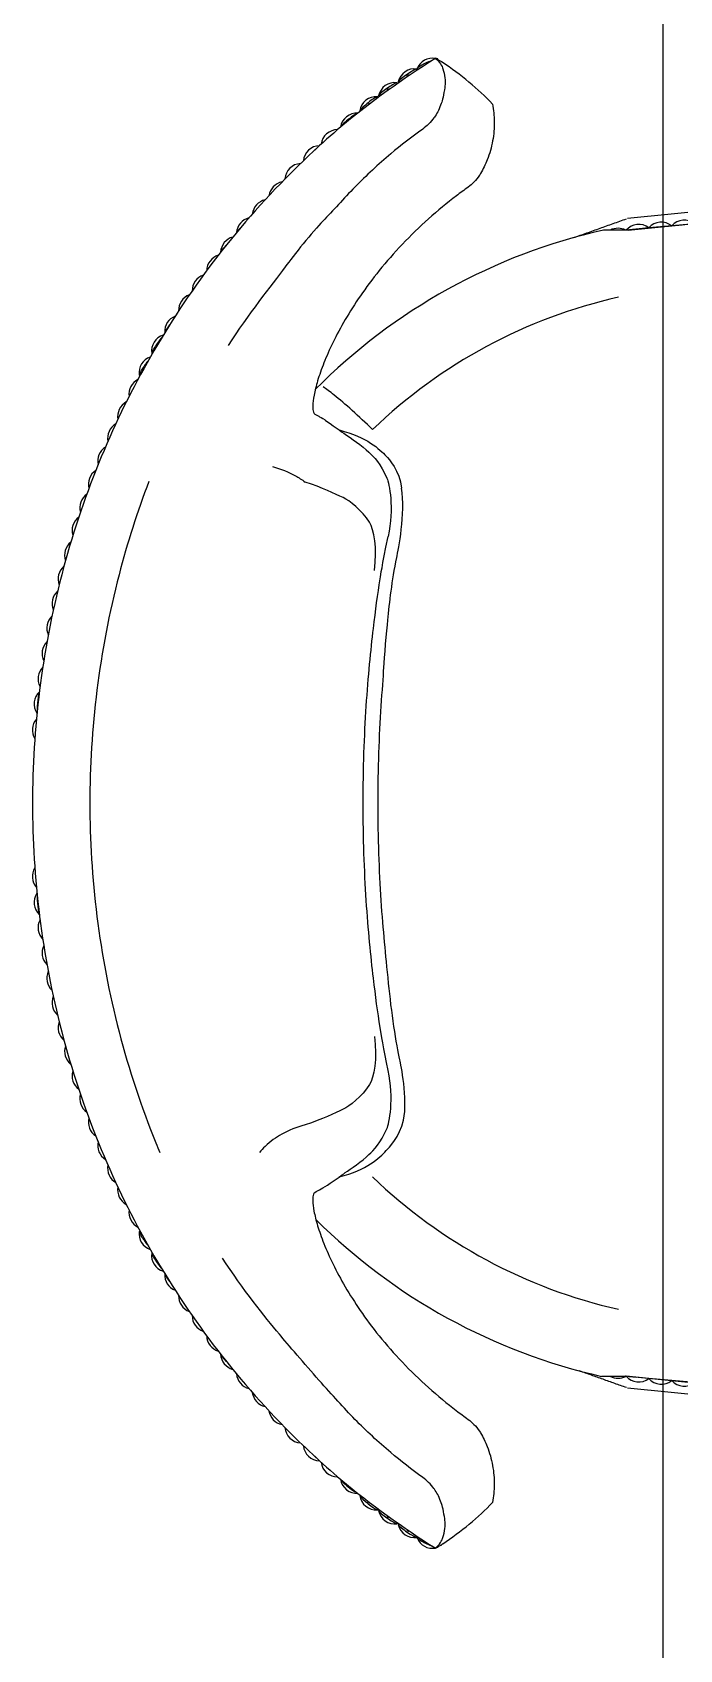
# Model space of a CAD drawing. Header units: millimetres. Extents: x 2625.3 to 2681.2, y 1230 to 1238.4.
# Drawn here: x 2647.739 to 2648.021, y 1233.969 to 1234.675 of the extents above; entities that cross this region are included whole.
import ezdxf

# ---------------------------------------------------------------- set-up
doc = ezdxf.new("R2010")
doc.units = ezdxf.units.MM
doc.layers.add('01', color=1, linetype='Continuous', lineweight=9)
doc.layers.add('02', color=2, linetype='Continuous', lineweight=20)
doc.layers.add('LAYOUT', color=253, linetype='Continuous')

# ---------------------------------------------------------------- blocks, each defined once
blk = doc.blocks.new('A$C1D086241')
blk.add_line((0, 0.597), (1.282, 0.597))
blk = doc.blocks.new('*E43')
at = {"layer": '01'}
for centre, major_axis, ratio, start_param, end_param in [((-0.01481, -0.00067), (0.005, 0.00002), 0.119606, 1.337578, 2.206939), ((0.00624, -0.00067), (-0.005, 0.00002), 0.119606, 4.076246, 4.945608), ((-0.1756, -0.03985), (0.0043, 0.00255), 0.119606, 0.702259, 1.145797), ((0.16702, -0.03985), (-0.0043, 0.00255), 0.119606, 5.137388, 5.580927), ((-0.19512, -0.04945), (0.00405, 0.00294), 0.119606, 5.737602, 6.278049), ((0.18654, -0.04945), (-0.00405, 0.00294), 0.119606, 0.005137, 0.545584), ((-0.20455, -0.05487), (0.00408, 0.00289), 0.119606, 5.963455, 6.278049), ((0.19597, -0.05487), (-0.00408, 0.00289), 0.119606, 0.005137, 0.319731), ((-0.25628, -0.09244), (0.00353, 0.00354), 0.119606, 0.687559, 1.15597), ((0.2477, -0.09244), (-0.00353, 0.00354), 0.119606, 5.127215, 5.595626), ((-0.28763, -0.12167), (0.00347, 0.0036), 0.038413, 1.941095, 2.285197), ((0.27905, -0.12167), (-0.00347, 0.0036), 0.038413, 3.997988, 4.34209), ((-0.30933, -0.14661), (0.000314, 0.000389), 0.119606, 0, 3.141593), ((-0.30933, -0.14661), (0.00314, 0.00389), 0.119606, 6.017176, 6.278049), ((0.30075, -0.14661), (-0.00314, 0.00389), 0.119606, 0.005137, 0.266009), ((0.30075, -0.14661), (-0.000314, 0.000389), 0.119606, 3.141593, 6.283185), ((-0.31564, -0.15498), (0.000289, 0.000408), 0.119606, 0, 3.141593), ((-0.31564, -0.15498), (0.00289, 0.00408), 0.119606, 5.574587, 6.278049), ((0.30707, -0.15498), (-0.00289, 0.00408), 0.119606, 0.005137, 0.708599), ((0.30707, -0.15498), (-0.000289, 0.000408), 0.119606, 3.141593, 6.283185), ((-0.32168, -0.16358), (0.00283, 0.00412), 0.119606, 5.668618, 6.278049), ((0.3131, -0.16358), (-0.00283, 0.00412), 0.119606, 0.005137, 0.614568), ((-0.32678, -0.17218), (0.00211, 0.00453), 0.119606, 5.586492, 6.278049), ((-0.32168, -0.16358), (0.000283, 0.000412), 0.119606, 0, 3.141593), ((0.3131, -0.16358), (-0.000283, 0.000412), 0.119606, 3.141593, 6.283185), ((0.3182, -0.17218), (-0.00211, 0.00453), 0.119606, 0.005137, 0.696693), ((-0.32678, -0.17218), (0.00211, 0.00453), 0.119606, 2.801855, 3.327463), ((0.31816, -0.17389), (-0.0006, 0.00496), 0.119606, 3.146729, 3.450622), ((0.3182, -0.17218), (-0.00211, 0.00453), 0.119606, 2.955722, 3.48133)]:
    blk.add_ellipse(centre, major_axis=major_axis, ratio=ratio, start_param=start_param, end_param=end_param, dxfattribs=at)
at = {"layer": '02'}
for centre, major_axis, ratio, start_param, end_param in [((-0.30159, -0.16426), (-0.03568, 0.05172), 0.469691, 1.471792, 1.529279), ((0.29301, -0.16426), (0.03568, 0.05172), 0.469691, 4.758831, 4.811393), ((-0.32674, -0.17389), (0.0006, 0.00496), 0.119606, 2.832564, 3.136456)]:
    blk.add_ellipse(centre, major_axis=major_axis, ratio=ratio, start_param=start_param, end_param=end_param, dxfattribs=at)
blk = doc.blocks.new('A$C4E085C15')
at = {"layer": 'LAYOUT'}
for p, q in [((0.01986, 0.41316), (0.01965, 0.41333)), ((0.02046, 0.41396), (0.02028, 0.41411)), ((0.62972, 0.41411), (0.62954, 0.41396)), ((0.63035, 0.41333), (0.63014, 0.41316)), ((0.01363, 0.40476), (0.01336, 0.40495)), ((0.01421, 0.40557), (0.01393, 0.40576)), ((0.63607, 0.40576), (0.63579, 0.40557)), ((0.63664, 0.40495), (0.63637, 0.40476)), ((0.0076, 0.39615), (0.00733, 0.39634)), ((0.00817, 0.39698), (0.00789, 0.39717)), ((0.64211, 0.39717), (0.64183, 0.39698)), ((0.64267, 0.39634), (0.6424, 0.39615)), ((0.075, 0.30144), (0.075, 0.31221)), ((0.575, 0.30064), (0.575, 0.31141)), ((0.07001, 0.30084), (0.04508, 0.05431)), ((0.05008, 0.05411), (0.075, 0.30064)), ((0.07402, 0.29158), (0.07509, 0.30152)), ((0.07467, 0.29704), (0.07461, 0.29705)), ((0.07496, 0.30021), (0.0747, 0.29704)), ((0.07509, 0.30152), (0.07515, 0.30177)), ((0.57598, 0.29158), (0.57491, 0.30152)), ((0.575, 0.30064), (0.59992, 0.05411)), ((0.5753, 0.29704), (0.57504, 0.30021)), ((0.57539, 0.29705), (0.57533, 0.29704)), ((0.60492, 0.05431), (0.57999, 0.30084)), ((0.07314, 0.28162), (0.07402, 0.29158)), ((0.07458, 0.29604), (0.07378, 0.28708)), ((0.07459, 0.29604), (0.0745, 0.29605)), ((0.5755, 0.29605), (0.57541, 0.29604)), ((0.57622, 0.28708), (0.57542, 0.29604)), ((0.57686, 0.28162), (0.57598, 0.29158)), ((0.07369, 0.28609), (0.0729, 0.27712)), ((0.0737, 0.28609), (0.07353, 0.2861)), ((0.07379, 0.28708), (0.07362, 0.2871)), ((0.57638, 0.2871), (0.57621, 0.28708)), ((0.57647, 0.2861), (0.5763, 0.28609)), ((0.5771, 0.27712), (0.57631, 0.28609)), ((0.07226, 0.27166), (0.07314, 0.28162)), ((0.57774, 0.27166), (0.57686, 0.28162))]:
    blk.add_line(p, q, dxfattribs=at)
for centre, radius, start, end in [((0.27066, 0.55069), 0.00725, 61.7426, 134.24501), ((0.28164, 0.55241), 0.00725, 55.82564, 136.90266), ((0.29304, 0.55318), 0.00725, 58.44199, 130.93375), ((0.35696, 0.55318), 0.00725, 49.06625, 121.55801), ((0.36836, 0.55241), 0.00725, 43.09734, 124.17436), ((0.37934, 0.55069), 0.00725, 45.75499, 118.2574), ((0.23796, 0.5446), 0.00725, 67.46392, 138.32205), ((0.24867, 0.5469), 0.00725, 65.83325, 136.72178), ((0.25974, 0.54894), 0.00725, 64.19331, 135.04813), ((0.39026, 0.54894), 0.00725, 44.95187, 115.80669), ((0.40133, 0.5469), 0.00725, 43.27822, 114.16675), ((0.41204, 0.5446), 0.00725, 41.67795, 112.53608), ((0.21677, 0.53912), 0.00725, 70.68933, 141.57364), ((0.22717, 0.54197), 0.00725, 69.09904, 139.96986), ((0.42283, 0.54197), 0.00725, 40.03014, 110.90096), ((0.43323, 0.53912), 0.00725, 38.42636, 109.31067), ((0.1961, 0.53251), 0.00725, 73.82035, 144.89066), ((0.20604, 0.53585), 0.00725, 72.34448, 143.24756), ((0.44396, 0.53585), 0.00725, 36.75244, 107.65552), ((0.4539, 0.53251), 0.00725, 35.10934, 106.17965), ((0.17577, 0.52471), 0.00725, 77.1368, 148.07714), ((0.18589, 0.52876), 0.00725, 75.40478, 146.54978), ((0.46411, 0.52876), 0.00725, 33.45022, 104.59522), ((0.47423, 0.52471), 0.00725, 31.92286, 102.8632), ((0.15635, 0.516), 0.00725, 80.12776, 151.47749), ((0.16576, 0.52037), 0.00725, 78.79112, 149.69326), ((0.48424, 0.52037), 0.00725, 30.30674, 101.20888), ((0.49365, 0.516), 0.00725, 28.52251, 99.87224), ((0.14657, 0.51108), 0.00725, 81.91559, 152.98866), ((0.50343, 0.51108), 0.00725, 27.01134, 98.08441), ((0.12776, 0.50121), 0.00725, 82.1729, 162.66384), ((0.13723, 0.50666), 0.00725, 82.7786, 161.23758), ((0.51277, 0.50666), 0.00725, 18.76242, 97.2214), ((0.52224, 0.50121), 0.00725, 17.33616, 97.8271), ((0.11929, 0.49549), 0.00725, 87.00493, 158.32717), ((0.53071, 0.49549), 0.00725, 21.67283, 92.99507), ((0.11005, 0.48943), 0.00725, 88.33593, 159.46952), ((0.53995, 0.48943), 0.00725, 20.53048, 91.66407), ((0.10149, 0.4835), 0.00725, 89.90515, 161.08716), ((0.54851, 0.4835), 0.00725, 18.91284, 90.09485), ((0.09288, 0.47717), 0.00725, 91.62664, 162.64332), ((0.55712, 0.47717), 0.00725, 17.35668, 88.37336), ((0.08503, 0.47111), 0.00725, 93.18465, 164.764), ((0.56497, 0.47111), 0.00725, 15.236, 86.81535), ((0.0767, 0.46421), 0.00725, 94.63021, 166.0274), ((0.5733, 0.46421), 0.00725, 13.9726, 85.36979), ((0.06885, 0.45732), 0.00725, 96.62157, 167.26738), ((0.58115, 0.45732), 0.00725, 12.73262, 83.37843), ((0.06109, 0.45011), 0.00725, 98.55612, 168.61855), ((0.58891, 0.45011), 0.00725, 11.38145, 81.44388), ((0.0532, 0.44305), 0.00725, 93.99384, 176.46729), ((0.5968, 0.44305), 0.00725, 3.53271, 86.00616), ((0.04544, 0.43502), 0.00725, 95.43819, 178.49798), ((0.60456, 0.43502), 0.00725, 1.50202, 84.56181), ((0.03842, 0.4273), 0.00725, 96.94963, 180.2395), ((0.325, 0.25596), 0.25625, 135.11338, 167.31962), ((0.325, 0.25516), 0.25625, 12.68038, 45.22664), ((0.61158, 0.4273), 0.00725, 359.7605, 83.05037), ((0.03117, 0.41886), 0.00725, 98.35935, 183.52153), ((0.61883, 0.41886), 0.00725, 356.47847, 81.64065), ((0.02402, 0.41045), 0.00725, 97.91781, 184.24995), ((0.62598, 0.41045), 0.00725, 355.75005, 82.08219), ((0.0179, 0.40234), 0.00725, 101.55304, 187.88519), ((0.325, 0.25516), 0.22625, 136.09237, 167.31962), ((0.325, 0.25516), 0.22625, 12.68038, 43.90763), ((0.6321, 0.40234), 0.00725, 352.11481, 78.44696), ((0.01191, 0.3938), 0.00725, 102.38254, 188.71469), ((0.63809, 0.3938), 0.00725, 351.28531, 77.61746), ((0.00724, 0.38595), 0.00725, 111.92394, 190.21184), ((0.64276, 0.38595), 0.00725, 349.78816, 68.07606), ((0.00773, 0.38581), 0.00725, 207.21684, 216.24933), ((0.64227, 0.38581), 0.00725, 323.75067, 332.78316), ((0.64276, 0.38595), 0.00725, 341.74392, 345.75175), ((0.08144, 0.30501), 0.00725, 152.73192, 207.30853), ((0.56856, 0.30501), 0.00725, 332.67871, 27.36174), ((0.07977, 0.29599), 0.00725, 130.23616, 217.4418), ((0.08144, 0.30501), 0.00725, 207.97477, 208.80664), ((0.57023, 0.29599), 0.00725, 322.5582, 49.76384), ((0.07881, 0.28614), 0.00725, 131.36313, 218.56877), ((0.57119, 0.28614), 0.00725, 321.43123, 48.63687), ((0.07793, 0.27618), 0.00725, 131.36313, 218.56877), ((0.57207, 0.27618), 0.00725, 321.43123, 48.63687)]:
    blk.add_arc(centre, radius, start, end, dxfattribs=at)
for centre, major_axis, ratio, start_param, end_param in [((0.28119, 0.5576), (0.00498, 0.00042), 0.119606, 0.745049, 2.845226), ((0.36881, 0.5576), (0.00498, -0.00042), 0.119606, 0.296366, 2.396543), ((0.12474, 0.50546), (0.00408, 0.00289), 0.119606, -0.005137, 2.251556), ((0.13417, 0.51088), (0.00405, 0.00294), 0.119606, -0.005137, 2.094593), ((0.51583, 0.51088), (0.00405, -0.00294), 0.119606, 1.047, 3.146729), ((0.52526, 0.50546), (0.00408, -0.00289), 0.119606, 0.890037, 3.146729), ((0.11593, 0.49947), (0.00382, 0.00323), 0.119606, 0.006281, 1.369058), ((0.53407, 0.49947), (0.00382, -0.00323), 0.119606, 1.772534, 3.135311), ((0.08126, 0.47471), (0.00345, 0.00362), 0.119606, 0.040534, 1.365984), ((0.56874, 0.47471), (0.00345, -0.00362), 0.119606, 1.775609, 3.101059), ((0.325, 0.18312), (0.36634, 0.11376), 0.994275, 2.14927, 2.282911), ((0.02709, 0.42211), (0.00312, 0.00391), 0.119606, 0.146937, 2.863004), ((0.62291, 0.42211), (0.00312, -0.00391), 0.119606, 0.278589, 2.994655), ((0.325, 0.18312), (0.36634, -0.11376), 0.994275, 0.858681, 0.992322), ((0.01996, 0.41372), (0.00314, 0.00389), 0.119606, -0.005137, 3.823908), ((0.63004, 0.41372), (0.00314, -0.00389), 0.119606, -0.682315, 3.146729), ((0.01365, 0.40535), (0.00289, 0.00408), 0.119606, -0.005137, 3.698554), ((0.63635, 0.40535), (0.00289, -0.00408), 0.119606, -0.556961, 3.146729), ((0.00761, 0.39675), (0.00283, 0.00412), 0.119606, -0.005137, 3.807276), ((0.64239, 0.39675), (0.00283, -0.00412), 0.119606, -0.665684, 3.146729), ((0.00251, 0.38815), (0.00211, 0.00453), 0.119606, -0.005137, 2.112724), ((0.64749, 0.38815), (0.00211, -0.00453), 0.119606, 1.028869, 3.146729), ((0.0277, 0.39607), (0.03568, -0.05172), 0.469691, 4.670872, 5.13077), ((0.6223, 0.39607), (0.03568, 0.05172), 0.469691, 4.294008, 4.758831)]:
    blk.add_ellipse(centre, major_axis=major_axis, ratio=ratio, start_param=start_param, end_param=end_param, dxfattribs=at)
for points, knots in [([(0.62, 0.4259), (0.61292, 0.43422), (0.60541, 0.4423), (0.58532, 0.46208), (0.57222, 0.4733), (0.5451, 0.49355), (0.53108, 0.50258), (0.50345, 0.5181), (0.48866, 0.52528), (0.45758, 0.53787), (0.44129, 0.54329), (0.40807, 0.55194), (0.39113, 0.55517), (0.35757, 0.55938), (0.34095, 0.56035), (0.30905, 0.56035), (0.29243, 0.55938), (0.25887, 0.55517), (0.24193, 0.55194), (0.20871, 0.54329), (0.19242, 0.53787), (0.16134, 0.52528), (0.14655, 0.5181), (0.11892, 0.50258), (0.1049, 0.49355), (0.07778, 0.4733), (0.06468, 0.46208), (0.04459, 0.4423), (0.03708, 0.43422), (0.03, 0.4259)], [6.630752, 6.630752, 6.630752, 6.630752, 9.762136, 9.762136, 14.643203, 14.643203, 19.524271, 19.524271, 24.307915, 24.307915, 29.091559, 29.091559, 33.875203, 33.875203, 38.658847, 38.658847, 43.442491, 43.442491, 48.226135, 48.226135, 53.009779, 53.009779, 57.793423, 57.793423, 62.674491, 62.674491, 67.555559, 67.555559, 70.686943, 70.686943, 70.686943, 70.686943]), ([(0.4653, 0.50965), (0.45215, 0.51465), (0.43853, 0.51901), (0.40807, 0.52694), (0.39113, 0.53017), (0.35757, 0.53438), (0.34095, 0.53535), (0.30905, 0.53535), (0.29243, 0.53438), (0.25887, 0.53017), (0.24193, 0.52694), (0.20871, 0.51829), (0.19242, 0.51287), (0.17544, 0.50599), (0.17401, 0.5054), (0.17259, 0.5048)], [25.10429, 25.10429, 25.10429, 25.10429, 29.091559, 29.091559, 33.875203, 33.875203, 38.658847, 38.658847, 43.442491, 43.442491, 48.226135, 48.226135, 53.009779, 53.009779, 53.452462, 53.452462, 53.452462, 53.452462]), ([(0.03093, 0.39019), (0.03437, 0.39502), (0.03799, 0.39967), (0.04637, 0.40964), (0.05122, 0.41485), (0.06124, 0.42467), (0.0666, 0.42944), (0.08019, 0.44152), (0.08902, 0.44908), (0.10105, 0.45916), (0.11289, 0.46849), (0.12659, 0.47756)], [13.265279, 13.265279, 13.265279, 13.265279, 15.001674, 15.001674, 17.144771, 17.144771, 19.301805, 19.301805, 21.458839, 21.458839, 25.305267, 25.305267, 25.305267, 25.305267]), ([(0.61907, 0.39019), (0.61563, 0.39502), (0.61202, 0.39967), (0.60363, 0.40964), (0.59879, 0.41485), (0.58876, 0.42467), (0.58341, 0.42944), (0.57446, 0.43809), (0.56376, 0.44668), (0.55061, 0.45632), (0.53833, 0.46632), (0.52465, 0.47508)], [13.265279, 13.265279, 13.265279, 13.265279, 15.001674, 15.001674, 17.144771, 17.144771, 19.301805, 19.301805, 21.458839, 21.458839, 25.305267, 25.305267, 25.305267, 25.305267]), ([(0.1847, 0.44149), (0.1837, 0.44517), (0.1823, 0.44866), (0.17927, 0.45411), (0.17753, 0.45668), (0.17445, 0.4598), (0.17356, 0.4606), (0.17259, 0.46133)], [31.413921, 31.413921, 31.413921, 31.413921, 35.660038, 35.660038, 39.091817, 39.091817, 40.34336, 40.34336, 40.34336, 40.34336]), ([(0.47185, 0.45578), (0.47086, 0.45212), (0.46947, 0.44865), (0.46703, 0.44428), (0.46616, 0.4429), (0.46511, 0.44149)], [29.389924, 29.389924, 29.389924, 29.389924, 33.6069, 33.6069, 35.471298, 35.471298, 35.471298, 35.471298]), ([(0.155, 0.43753), (0.15485, 0.43765), (0.15466, 0.43776), (0.15379, 0.4381), (0.15284, 0.43821), (0.15036, 0.43815), (0.14882, 0.43797), (0.14516, 0.43726), (0.14306, 0.43674), (0.13834, 0.43531), (0.13573, 0.4344), (0.1301, 0.43217), (0.12708, 0.43084), (0.12074, 0.42774), (0.11742, 0.42597), (0.11063, 0.422), (0.10716, 0.4198), (0.10016, 0.41498), (0.09643, 0.41222), (0.08883, 0.40608), (0.08497, 0.4027), (0.07737, 0.39548), (0.07364, 0.39163), (0.06653, 0.38369), (0.06316, 0.3796), (0.05877, 0.37386), (0.0575, 0.37214), (0.05624, 0.37038)], [0.994568, 0.994568, 0.994568, 0.994568, 1.567111, 1.567111, 3.134222, 3.134222, 4.701333, 4.701333, 6.268445, 6.268445, 7.835556, 7.835556, 9.402667, 9.402667, 10.969778, 10.969778, 12.536889, 12.536889, 14.127519, 14.127519, 15.718149, 15.718149, 17.308779, 17.308779, 18.899409, 18.899409, 19.561853, 19.561853, 19.561853, 19.561853]), ([(0.155, 0.43753), (0.1553, 0.43729), (0.15585, 0.43624), (0.15634, 0.43527), (0.15705, 0.434), (0.15778, 0.43279)], [14.055267, 14.055267, 14.055267, 14.055267, 15.146287, 15.146287, 15.479687, 15.479687, 15.479687, 15.479687]), ([(0.22325, 0.41128), (0.21354, 0.40998), (0.20543, 0.41138), (0.19712, 0.41669), (0.1927, 0.42216), (0.18984, 0.4286), (0.18715, 0.43397), (0.1847, 0.44149)], [38.837382, 38.837382, 38.837382, 38.837382, 40.08011, 40.08011, 42.067196, 42.067196, 44.868863, 44.868863, 44.868863, 44.868863]), ([(0.42656, 0.41128), (0.43627, 0.40998), (0.44438, 0.41138), (0.45269, 0.41669), (0.4571, 0.42216), (0.45997, 0.4286), (0.46265, 0.43397), (0.46511, 0.44149)], [38.837382, 38.837382, 38.837382, 38.837382, 40.08011, 40.08011, 42.067196, 42.067196, 44.868863, 44.868863, 44.868863, 44.868863]), ([(0.495, 0.43753), (0.4947, 0.43729), (0.49415, 0.43624), (0.49366, 0.43527), (0.49295, 0.434), (0.49222, 0.43279)], [14.055267, 14.055267, 14.055267, 14.055267, 15.146287, 15.146287, 15.479687, 15.479687, 15.479687, 15.479687]), ([(0.59376, 0.37038), (0.59251, 0.37214), (0.59123, 0.37385), (0.58685, 0.37959), (0.58348, 0.38368), (0.57637, 0.39162), (0.57264, 0.39547), (0.56504, 0.40269), (0.56117, 0.40607), (0.55358, 0.41221), (0.54985, 0.41497), (0.54285, 0.41979), (0.53938, 0.42199), (0.53259, 0.42596), (0.52927, 0.42773), (0.52294, 0.43083), (0.51991, 0.43216), (0.51428, 0.43439), (0.51167, 0.4353), (0.50696, 0.43673), (0.50485, 0.43725), (0.5012, 0.43796), (0.49965, 0.43814), (0.49716, 0.43821), (0.49622, 0.4381), (0.49535, 0.43776), (0.49515, 0.43765), (0.495, 0.43753)], [46.002716, 46.002716, 46.002716, 46.002716, 46.663641, 46.663641, 48.254608, 48.254608, 49.845575, 49.845575, 51.436542, 51.436542, 53.027509, 53.027509, 54.594088, 54.594088, 56.160668, 56.160668, 57.727248, 57.727248, 59.293828, 59.293828, 60.860408, 60.860408, 62.426987, 62.426987, 63.993567, 63.993567, 64.565568, 64.565568, 64.565568, 64.565568]), ([(0.15778, 0.43279), (0.15928, 0.43025), (0.16292, 0.42534), (0.16533, 0.42184), (0.16893, 0.41663), (0.1736, 0.41164), (0.1769, 0.40847), (0.18523, 0.40485), (0.19603, 0.40251), (0.20846, 0.4053)], [0.5552415, 0.5552415, 0.5552415, 0.5552415, 0.6303893, 0.6303893, 0.7453951, 0.7453951, 0.8243991, 0.8243991, 0.8526411, 0.8526411, 0.8526411, 0.8526411]), ([(0.49202, 0.43279), (0.49053, 0.43025), (0.48688, 0.42534), (0.48448, 0.42184), (0.48088, 0.41663), (0.47621, 0.41164), (0.47291, 0.40847), (0.46458, 0.40485), (0.45377, 0.40251), (0.44135, 0.4053)], [0.5552415, 0.5552415, 0.5552415, 0.5552415, 0.6303893, 0.6303893, 0.7453951, 0.7453951, 0.8243991, 0.8243991, 0.8526411, 0.8526411, 0.8526411, 0.8526411]), ([(0.488, 0.41206), (0.49091, 0.41505), (0.49374, 0.41808), (0.4989, 0.42383), (0.50119, 0.42651), (0.50455, 0.43069), (0.50575, 0.4323), (0.50659, 0.43358)], [0, 0, 0, 0, 1.251994, 1.251994, 2.502098, 2.502098, 3.505747, 3.505747, 3.505747, 3.505747]), ([(0.162, 0.42662), (0.16514, 0.41439), (0.17023, 0.40913), (0.17447, 0.40515), (0.17964, 0.40017), (0.18676, 0.39855)], [14.055267, 14.055267, 14.055267, 14.055267, 15.146287, 15.146287, 15.479687, 15.479687, 15.479687, 15.479687]), ([(0.48781, 0.42662), (0.48467, 0.41439), (0.47958, 0.40913), (0.47534, 0.40515), (0.46995, 0.40019), (0.46248, 0.39943)], [14.055267, 14.055267, 14.055267, 14.055267, 15.146287, 15.146287, 15.479687, 15.479687, 15.479687, 15.479687]), ([(0.18676, 0.39855), (0.19621, 0.39666), (0.21098, 0.39972), (0.21915, 0.40164), (0.23476, 0.40395), (0.25346, 0.40574), (0.25869, 0.40631), (0.27003, 0.40737), (0.27614, 0.40787), (0.28909, 0.40871), (0.29594, 0.40906), (0.31016, 0.40954), (0.31754, 0.40968), (0.33246, 0.40968), (0.33984, 0.40954), (0.35406, 0.40906), (0.36091, 0.40871), (0.37386, 0.40787), (0.37997, 0.40737), (0.38848, 0.40699), (0.40016, 0.40582), (0.4125, 0.40465), (0.42201, 0.40365), (0.43568, 0.40082), (0.45136, 0.39765), (0.46248, 0.39943)], [24.36572, 24.36572, 24.36572, 24.36572, 25.631343, 25.631343, 29.292963, 29.292963, 31.531899, 31.531899, 33.770835, 33.770835, 36.009771, 36.009771, 38.248706, 38.248706, 40.487642, 40.487642, 42.726578, 42.726578, 44.965513, 44.965513, 47.204449, 47.204449, 50.86607, 50.86607, 52.131692, 52.131692, 52.131692, 52.131692]), ([(0.20846, 0.4053), (0.21783, 0.40728), (0.22485, 0.40843), (0.23386, 0.40981), (0.24097, 0.41079), (0.25346, 0.41226), (0.25869, 0.41283), (0.27003, 0.41389), (0.27614, 0.41439), (0.28909, 0.41523), (0.29594, 0.41558), (0.31016, 0.41606), (0.31754, 0.41619), (0.33246, 0.41619), (0.33984, 0.41606), (0.35406, 0.41558), (0.36091, 0.41523), (0.37386, 0.41439), (0.37997, 0.41389), (0.39131, 0.41283), (0.39654, 0.41226), (0.40903, 0.41079), (0.41614, 0.40981), (0.42515, 0.40843), (0.42741, 0.40808), (0.44135, 0.4053)], [24.36572, 24.36572, 24.36572, 24.36572, 25.631343, 25.631343, 29.292963, 29.292963, 31.531899, 31.531899, 33.770835, 33.770835, 36.009771, 36.009771, 38.248706, 38.248706, 40.487642, 40.487642, 42.726578, 42.726578, 44.965513, 44.965513, 47.204449, 47.204449, 50.86607, 50.86607, 52.131692, 52.131692, 52.131692, 52.131692]), ([(0.024, 0.38398), (0.02485, 0.3845), (0.02586, 0.38519), (0.02684, 0.38593), (0.02785, 0.38675), (0.02953, 0.3884), (0.03027, 0.38926), (0.03093, 0.39019)], [4.133241, 4.133241, 4.133241, 4.133241, 4.216386, 4.216386, 4.6030765, 4.6030765, 4.9397854, 4.9397854, 4.9397854, 4.9397854]), ([(0.626, 0.38398), (0.62515, 0.3845), (0.62414, 0.38519), (0.62317, 0.38593), (0.62216, 0.38675), (0.62048, 0.3884), (0.61974, 0.38926), (0.61907, 0.39019)], [4.133241, 4.133241, 4.133241, 4.133241, 4.216386, 4.216386, 4.6030765, 4.6030765, 4.9397854, 4.9397854, 4.9397854, 4.9397854]), ([(0.0001, 0.38467), (0.00144, 0.38285), (0.00362, 0.38172), (0.00713, 0.38055), (0.01032, 0.3803), (0.01278, 0.38055), (0.01694, 0.38123), (0.01981, 0.38208), (0.02279, 0.38317), (0.024, 0.38398)], [4.458158, 4.458158, 4.458158, 4.458158, 4.743656, 4.743656, 5.427024, 5.427024, 6.103919, 6.103919, 6.566716, 6.566716, 6.566716, 6.566716]), ([(0.6499, 0.38467), (0.64857, 0.38285), (0.64639, 0.38172), (0.64288, 0.38055), (0.63969, 0.3803), (0.63723, 0.38055), (0.63307, 0.38123), (0.6302, 0.38208), (0.62721, 0.38317), (0.626, 0.38398)], [4.458158, 4.458158, 4.458158, 4.458158, 4.743656, 4.743656, 5.427024, 5.427024, 6.103919, 6.103919, 6.566716, 6.566716, 6.566716, 6.566716]), ([(0.05624, 0.37038), (0.05557, 0.36946), (0.05484, 0.36861), (0.05317, 0.36698), (0.05217, 0.36617), (0.05083, 0.3653), (0.05057, 0.36514), (0.05032, 0.36499)], [7.2583331, 7.2583331, 7.2583331, 7.2583331, 7.5957768, 7.5957768, 7.9834571, 7.9834571, 8.0708751, 8.0708751, 8.0708751, 8.0708751]), ([(0.59968, 0.36499), (0.59943, 0.36514), (0.59917, 0.3653), (0.59783, 0.36617), (0.59683, 0.36698), (0.59516, 0.36861), (0.59443, 0.36946), (0.59376, 0.37038)], [10.1876323, 10.1876323, 10.1876323, 10.1876323, 10.2750859, 10.2750859, 10.6628094, 10.6628094, 11.0002265, 11.0002265, 11.0002265, 11.0002265]), ([(0.05032, 0.36499), (0.04843, 0.36389), (0.04644, 0.36291), (0.04172, 0.36104), (0.03893, 0.36025), (0.0333, 0.35922), (0.03046, 0.35898), (0.02519, 0.35903), (0.02259, 0.35927), (0.02, 0.35974)], [17.432004, 17.432004, 17.432004, 17.432004, 18.076457, 18.076457, 18.908298, 18.908298, 19.74014, 19.74014, 20.497393, 20.497393, 20.497393, 20.497393]), ([(0.63, 0.35974), (0.62741, 0.35927), (0.62481, 0.35903), (0.61955, 0.35898), (0.61672, 0.35921), (0.61112, 0.36023), (0.60835, 0.36102), (0.6036, 0.36289), (0.60159, 0.36387), (0.59968, 0.36499)], [18.897408, 18.897408, 18.897408, 18.897408, 19.654683, 19.654683, 20.482468, 20.482468, 21.310253, 21.310253, 21.962314, 21.962314, 21.962314, 21.962314])]:
    blk.add_open_spline(points, degree=3, knots=knots, dxfattribs=at)
for points in [[(0.07007, 0.30134), (0.07734, 0.32178)], [(0.5717, 0.32443), (0.57993, 0.30134)]]:
    blk.add_open_spline(points, degree=1, dxfattribs=at)
blk.add_blockref('*E43', (0.32929, 0.56033), dxfattribs=at)

msp = doc.modelspace()

# ---------------------------------------------------------------- block references
at = {"rotation": 90}
msp.add_blockref('A$C4E085C15', (2648.29966, 1234.01346), dxfattribs=at)
at = {"layer": 'LAYOUT', "rotation": 90}
msp.add_blockref('A$C1D086241', (2648.61126, 1233.68224), dxfattribs=at)

doc.saveas('drawing.dxf')
